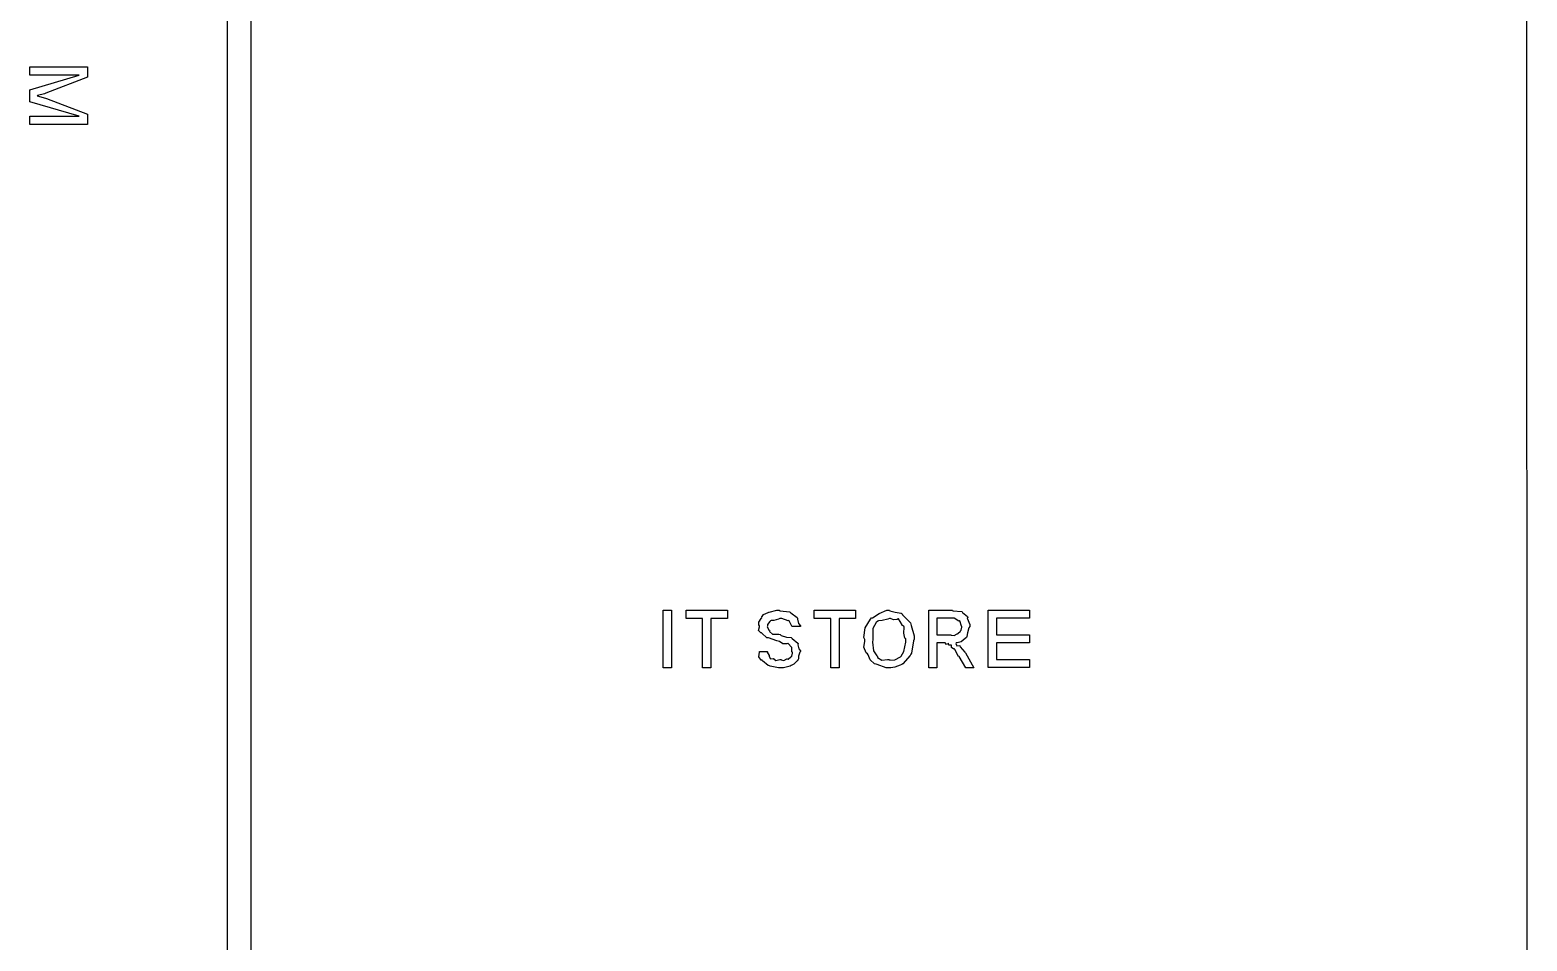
# Model space of a CAD drawing. Extents: x 0 to 23.4, y 0 to 16.5.
# Drawn here: x 12.298 to 13.962, y 4.478 to 5.491 of the extents above; entities that cross this region are included whole.
import ezdxf

# ---------------------------------------------------------------- set-up
doc = ezdxf.new("R2010")
doc.units = 0
doc.layers.get('0').update_dxf_attribs({"linetype": 'CONTINUOUS'})

msp = doc.modelspace()

# ---------------------------------------------------------------- linework, layer by layer
at = {"color": 0}
for points in [[(12.5175, 7.44894), (12.5175, 3.95281)], [(12.5438, 7.44894), (12.5438, 3.95281)], [(13.9608, 7.449), (13.9624, 3.95313)]]:
    msp.add_lwpolyline(points, dxfattribs=at)
for points in [[(12.2982, 5.44971), (12.3622, 5.44971), (12.3622, 5.43842), (12.316, 5.42042), (12.3145, 5.41982), (12.3067, 5.41775), (12.3062, 5.41758), (12.3062, 5.41758), (12.3154, 5.41493), (12.3166, 5.41456), (12.3622, 5.39697), (12.3622, 5.38569), (12.2982, 5.38569), (12.2982, 5.39481), (12.3531, 5.39481), (12.2982, 5.41086), (12.2982, 5.42432), (12.3531, 5.4406), (12.2982, 5.4406), (12.2982, 5.44971)], [(13.0022, 4.78185), (13.0022, 4.84586), (13.0113, 4.84586), (13.0113, 4.78185), (13.0022, 4.78185)], [(13.0459, 4.78185), (13.0459, 4.83675), (13.0277, 4.83675), (13.0277, 4.84586), (13.0735, 4.84586), (13.0735, 4.83675), (13.0552, 4.83675), (13.0552, 4.78185), (13.0459, 4.78185)], [(13.109, 4.80007), (13.1182, 4.80007), (13.1178, 4.79926), (13.1198, 4.79563), (13.1201, 4.79531), (13.12, 4.79454), (13.1215, 4.79183), (13.1247, 4.79226), (13.1253, 4.79204), (13.1252, 4.79178), (13.1275, 4.78999), (13.1317, 4.79096), (13.1331, 4.79096), (13.1332, 4.79058), (13.1361, 4.79004), (13.1394, 4.79172), (13.1399, 4.79183), (13.1399, 4.79183), (13.1409, 4.79161), (13.144, 4.794), (13.1442, 4.79422), (13.1442, 4.79422), (13.145, 4.79482), (13.1457, 4.79812), (13.1457, 4.79921), (13.1453, 4.79949), (13.145, 4.80447), (13.1449, 4.80485), (13.1448, 4.80479), (13.1411, 4.80875), (13.1405, 4.80897), (13.1395, 4.80832), (13.1351, 4.80832), (13.1314, 4.81125), (13.1301, 4.81158), (13.1286, 4.81174), (13.1192, 4.815), (13.1186, 4.81526), (13.1174, 4.81521), (13.1118, 4.82036), (13.1114, 4.8209), (13.1108, 4.82075), (13.1082, 4.82318), (13.109, 4.82736), (13.109, 4.82872), (13.1086, 4.82894), (13.1086, 4.83263), (13.1112, 4.83675), (13.1117, 4.8374), (13.1114, 4.83778), (13.1136, 4.84104), (13.1188, 4.84337), (13.1197, 4.84369), (13.1201, 4.84353), (13.1284, 4.84586), (13.1312, 4.84586), (13.1321, 4.84517), (13.1425, 4.84407), (13.1433, 4.84369), (13.1441, 4.84283), (13.1511, 4.83794), (13.1516, 4.83718), (13.1513, 4.83578), (13.1526, 4.83106), (13.1548, 4.8285), (13.1548, 4.82764), (13.1457, 4.82764), (13.1452, 4.82807), (13.1421, 4.83404), (13.1416, 4.83436), (13.141, 4.83388), (13.1339, 4.83675), (13.1316, 4.83675), (13.1303, 4.83578), (13.1251, 4.83447), (13.122, 4.83458), (13.1214, 4.83415), (13.1205, 4.83322), (13.118, 4.83014), (13.1182, 4.82861), (13.1182, 4.82807), (13.1178, 4.82725), (13.1201, 4.8234), (13.1206, 4.82308), (13.1204, 4.82232), (13.1236, 4.81939), (13.1305, 4.81933), (13.1321, 4.81896), (13.1333, 4.81782), (13.1393, 4.81581), (13.1443, 4.81554), (13.1449, 4.81526), (13.1454, 4.8144), (13.1518, 4.8094), (13.1522, 4.80875), (13.1518, 4.80751), (13.1528, 4.80311), (13.1548, 4.80083), (13.1548, 4.80008), (13.1539, 4.7991), (13.1524, 4.79486), (13.1524, 4.79172), (13.152, 4.79096), (13.1509, 4.78971), (13.1475, 4.78597), (13.1452, 4.78461), (13.1444, 4.78424), (13.1434, 4.78364), (13.136, 4.78185), (13.1336, 4.78185), (13.1303, 4.78185), (13.1212, 4.78369), (13.1203, 4.78401), (13.1189, 4.78424), (13.1126, 4.78965), (13.1121, 4.79031), (13.1111, 4.79031), (13.1083, 4.79389), (13.109, 4.79921), (13.109, 4.80007)], [(13.1884, 4.7819), (13.1884, 4.83681), (13.1701, 4.83681), (13.1701, 4.84592), (13.2159, 4.84592), (13.2159, 4.83681), (13.1977, 4.83681), (13.1977, 4.7819), (13.1884, 4.7819)], [(13.2261, 4.81315), (13.2253, 4.81543), (13.2268, 4.82644), (13.2324, 4.83583), (13.2337, 4.83724), (13.2347, 4.83757), (13.2422, 4.84207), (13.2508, 4.84592), (13.2536, 4.84592), (13.2542, 4.84521), (13.2599, 4.84386), (13.2667, 4.8425), (13.2677, 4.84179), (13.2681, 4.84082), (13.277, 4.83176), (13.2775, 4.83051), (13.2777, 4.82872), (13.281, 4.81754), (13.281, 4.81381), (13.2803, 4.8119), (13.278, 4.79812), (13.2775, 4.79688), (13.2765, 4.79557), (13.2686, 4.78624), (13.2675, 4.78558), (13.2657, 4.78467), (13.2597, 4.78239), (13.2551, 4.7819), (13.2536, 4.7819), (13.2499, 4.7819), (13.24, 4.78537), (13.2389, 4.78603), (13.2371, 4.7864), (13.2323, 4.79058), (13.2299, 4.79633), (13.2293, 4.79753), (13.2278, 4.79861), (13.2253, 4.8049), (13.2261, 4.81108), (13.2261, 4.81315)], [(13.2973, 4.78196), (13.2973, 4.84597), (13.3236, 4.84597), (13.3241, 4.84526), (13.334, 4.84457), (13.3346, 4.84424), (13.3348, 4.84343), (13.3403, 4.83871), (13.3407, 4.83794), (13.3402, 4.83718), (13.3431, 4.83014), (13.3431, 4.82775), (13.342, 4.82628), (13.3404, 4.82064), (13.3398, 4.81646), (13.3392, 4.8156), (13.3378, 4.81435), (13.3333, 4.81087), (13.329, 4.80974), (13.3277, 4.80951), (13.3274, 4.80886), (13.3287, 4.80621), (13.3318, 4.80669), (13.332, 4.80647), (13.3324, 4.80507), (13.3376, 4.79926), (13.3381, 4.79844), (13.3474, 4.78196), (13.3385, 4.78196), (13.3312, 4.79454), (13.3305, 4.79443), (13.3263, 4.80236), (13.326, 4.80279), (13.3252, 4.80274), (13.3227, 4.80442), (13.3225, 4.80692), (13.3223, 4.80713), (13.3219, 4.80686), (13.3198, 4.80697), (13.3192, 4.80903), (13.319, 4.80908), (13.3188, 4.80865), (13.3169, 4.80778), (13.3154, 4.80951), (13.3149, 4.80951), (13.3064, 4.80951), (13.3064, 4.78196), (13.2973, 4.78196)], [(13.3634, 4.78201), (13.3634, 4.84603), (13.4092, 4.84603), (13.4092, 4.83692), (13.3726, 4.83692), (13.3726, 4.81868), (13.4092, 4.81868), (13.4092, 4.80957), (13.3726, 4.80957), (13.3726, 4.79113), (13.4092, 4.79113), (13.4092, 4.78201), (13.3634, 4.78201)], [(13.2352, 4.81315), (13.2348, 4.81039), (13.2359, 4.80057), (13.2395, 4.79514), (13.2404, 4.79449), (13.2404, 4.7934), (13.2451, 4.79031), (13.2515, 4.79101), (13.2536, 4.79101), (13.2542, 4.79031), (13.2597, 4.79081), (13.2658, 4.79411), (13.2667, 4.79471), (13.2667, 4.79471), (13.2695, 4.79981), (13.2719, 4.81049), (13.2719, 4.81401), (13.2707, 4.81478), (13.2696, 4.82036), (13.2699, 4.82693), (13.2695, 4.82813), (13.2682, 4.82904), (13.2654, 4.83339), (13.2638, 4.8361), (13.2632, 4.83615), (13.2623, 4.83544), (13.2581, 4.83507), (13.2547, 4.83681), (13.2536, 4.83681), (13.2518, 4.83583), (13.2454, 4.83436), (13.2415, 4.8341), (13.2406, 4.83356), (13.2389, 4.83225), (13.2353, 4.82568), (13.2352, 4.81629), (13.2352, 4.81315)], [(13.3064, 4.81863), (13.322, 4.81863), (13.3222, 4.81814), (13.3255, 4.81782), (13.3288, 4.81956), (13.3292, 4.81972), (13.3292, 4.81972), (13.3296, 4.81982), (13.3325, 4.82264), (13.3327, 4.82297), (13.3327, 4.82297), (13.3333, 4.82368), (13.334, 4.82693), (13.334, 4.82796), (13.3336, 4.82829), (13.3318, 4.83388), (13.3314, 4.83425), (13.3308, 4.83382), (13.3255, 4.83686), (13.3238, 4.83686), (13.3064, 4.83686), (13.3064, 4.81863)]]:
    msp.add_lwpolyline(points, close=True, dxfattribs=at)

doc.saveas('drawing.dxf')
